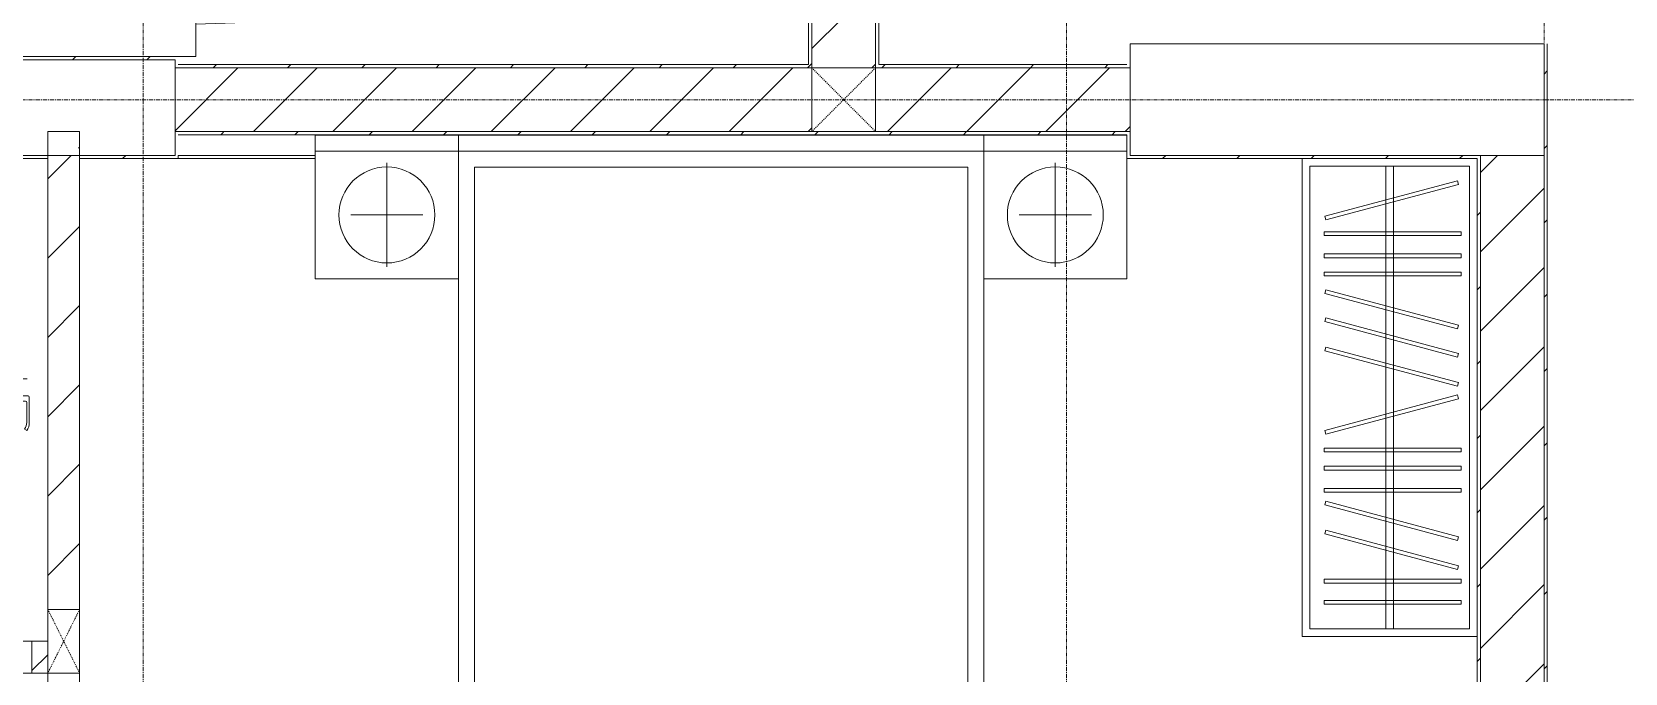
# Model space of a CAD drawing. Header units: millimetres. Extents: x 5357 to 201988, y -16345 to 109895.
# Drawn here: x 111703 to 116707, y 68137 to 70150 of the extents above; entities that cross this region are included whole.
import ezdxf

# ---------------------------------------------------------------- set-up
doc = ezdxf.new("R2010")
doc.units = ezdxf.units.MM
doc.linetypes.add('Dash', pattern=[6, 3, -3])
doc.linetypes.add('Grid Line', pattern=[22.225, 12.7, -3.175, 3.175, -3.175])
for name, color, linetype, lineweight in [('0-1', 7, 'Continuous', 5), ('A-DETL-GENF-1', 53, 'Continuous', 9), ('A-DOOR-1', 53, 'Continuous', 9), ('A-FLOR', 192, 'Continuous', 9), ('A-FLOR-1', 10, 'Continuous', 9), ('A-WALL', 113, 'Continuous', 9), ('A-WALL-1', 9, 'Continuous', 18), ('A-WALL-2', 53, 'Continuous', 9), ('A-WALL-4', 113, 'Continuous', 18), ('A-WALL-PATT-1', 10, 'Continuous', 9), ('A-WALL-PATT-2', 53, 'Continuous', 9), ('A-WALL-PATT-3', 111, 'Continuous', 9), ('I-FURN-1', 53, 'Continuous', 9), ('I-WALL-1', 9, 'Continuous', 18), ('I-WALL-3', 2, 'Continuous', 18), ('S-COLS', 52, 'Continuous', 9), ('S-COLS-2', 9, 'Continuous', 18), ('S-COLS-4', 53, 'Continuous', 9), ('S-COLS-5', 52, 'Continuous', 18), ('S-COLS-6', 52, 'Dash', 9), ('S-COLS-HDLN', 52, 'Dash', 9), ('S-COLS-HDLN-1', 53, 'Dash', 9), ('S-GRID-1', 1, 'Grid Line', 9)]:
    doc.layers.add(name, color=color, linetype=linetype, lineweight=lineweight)
pattern_1 = [(45, (0, 0), (-124.4508, 124.4508), [])]
pattern_2 = [(45, (0, 0), (-116.67262, 116.67262), [])]

# ---------------------------------------------------------------- blocks, each defined once
blk = doc.blocks.new('NCV_TKTC_KET CAU_rvt-1-TKCS_MB SÂN ĐƯỜNG NỘI BỘ')
at = {"layer": 'A-FLOR-1'}
for p, q in [((115152.5, 70036.9), (115152.5, 70111.9)), ((115152.5, 70111.9), (115152.5, 70036.9)), ((115152.6, 70111.9), (116452.6, 70111.9)), ((116452.6, 70111.9), (115152.6, 70111.9)), ((116452.6, 70111.9), (116452.6, 69761.9)), ((116452.6, 69761.9), (116452.6, 70111.9)), ((111752.6, 68336.9), (111752.6, 69761.9)), ((111752.6, 68336.9), (111752.6, 69751.9)), ((111752.6, 69751.9), (111752.6, 68336.9)), ((111752.6, 68236.9), (111752.6, 68336.9)), ((111752.6, 68336.9), (111752.6, 68236.9)), ((111752.6, 68236.9), (111752.6, 68336.9)), ((111702.6, 68236.9), (111752.6, 68236.9)), ((111752.6, 68236.9), (111702.6, 68236.9)), ((111702.6, 68236.9), (111752.6, 68236.9))]:
    blk.add_line(p, q, dxfattribs=at)
at = {"layer": 'S-COLS-2'}
for p, q in [((116452.6, 70111.9), (115152.6, 70111.9)), ((115152.6, 70111.9), (115152.6, 69761.9)), ((116452.6, 69761.9), (116452.6, 70111.9)), ((112152.6, 70061.9), (111552.6, 70061.9)), ((112152.6, 69761.9), (112152.6, 70061.9)), ((111552.6, 69761.9), (112152.6, 69761.9)), ((115152.6, 69761.9), (116452.6, 69761.9))]:
    blk.add_line(p, q, dxfattribs=at)
blk = doc.blocks.new('GIUONG NGU-2TAB-1600x2000 - GIUONG NGU-2TAB-1600x2000-V115-TKCS_MB SÂN ĐƯỜNG NỘI BỘ')
at = {"layer": 'I-FURN-1'}
for p, q in [((458.5, 0), (8.5, 0)), ((8.5, 0), (8.5, -50)), ((458.5, -50), (458.5, 0)), ((2108.2, 0), (458.5, 0)), ((458.5, 0), (458.5, -50)), ((458.5, 0), (2108.2, 0)), ((2108.2, -50), (2108.2, 0)), ((458.5, -50), (8.5, -50)), ((8.5, -50), (8.5, -450.3)), ((8.5, -50), (458.5, -50)), ((458.5, -50), (8.5, -50)), ((8.5, -50), (8.5, -450.3)), ((458.5, -450.3), (458.5, -50)), ((2108.2, -50), (458.5, -50)), ((458.5, -50), (458.5, -1938.9)), ((458.5, -50), (2108.2, -50)), ((458.5, -1938.9), (458.5, -50)), ((458.5, -450.3), (458.5, -50)), ((458.5, -50), (2108.2, -50)), ((2558.2, 0), (2108.2, 0)), ((2108.2, 0), (2108.2, -50)), ((2558.2, -50), (2108.2, -50)), ((2108.2, -50), (2108.2, -450.3)), ((2108.2, -1938.9), (2108.2, -50)), ((2108.2, -50), (2558.2, -50)), ((2108.2, -50), (2558.2, -50)), ((2108.2, -450.3), (2108.2, -50)), ((2108.2, -50), (2108.2, -1938.9)), ((2558.2, -50), (2558.2, 0)), ((2558.2, -450.3), (2558.2, -50)), ((2558.2, -50), (2558.2, -450.3)), ((233.5, -86.8), (233.5, -413.5)), ((508.5, -100), (2058.2, -100)), ((508.5, -1938.9), (508.5, -100)), ((2058.2, -100), (2058.2, -1938.9)), ((2333.2, -86.8), (2333.2, -413.5)), ((120.2, -250.2), (346.8, -250.2)), ((2446.5, -250.2), (2219.8, -250.2)), ((8.5, -450.3), (458.5, -450.3)), ((8.5, -450.3), (458.5, -450.3)), ((2108.2, -450.3), (2558.2, -450.3)), ((2558.2, -450.3), (2108.2, -450.3)), ((1997.1, -2000), (569.6, -2000)), ((569.6, -2050), (1997.1, -2050)), ((1997.1, -2050), (569.6, -2050))]:
    blk.add_line(p, q, dxfattribs=at)
for centre in [(233.5, -250.2), (2333.2, -250.2)]:
    blk.add_circle(centre, 150.7, dxfattribs=at)
for centre, radius, start, end in [((569.6, -1938.9), 111.1, 180, 270), ((569.6, -1938.9), 111.1, 180, 270), ((569.6, -1938.9), 61.1, 180, 270), ((1997.1, -1938.9), 111.1, 270, 360), ((1997.1, -1938.9), 61.1, 270, 0), ((1997.1, -1938.9), 111.1, 270, 0)]:
    blk.add_arc(centre, radius, start, end, dxfattribs=at)
blk = doc.blocks.new('TU QUAN AO-SUITE ROOM_3 - TU QUAN AO-SUITE ROOM_3-V116-TKCS_MB SÂN ĐƯỜNG NỘI BỘ')
at = {"layer": 'I-FURN-1'}
for p, q in [((-550, 0), (-550, -1279)), ((-550, -1279), (-550, 0)), ((-550, -24), (-550, -576)), ((-526, -24), (-24, -24)), ((-526, -1476), (-526, -24)), ((-526, -24), (-526, -600)), ((-287, -24), (-287, -576)), ((-263, -24), (-263, -576)), ((-24, -24), (-24, -1476)), ((0, -1500), (0, 0)), ((0, 0), (0, -1500)), ((-478.3, -181.1), (-61.3, -69.4)), ((-58.2, -80.9), (-475.2, -192.7)), ((-61.3, -69.4), (-58.2, -80.9)), ((-475.2, -192.7), (-478.3, -181.1)), ((-480.1, -229.7), (-50.1, -229.7)), ((-480.1, -241.7), (-480.1, -229.7)), ((-50.1, -241.7), (-480.1, -241.7)), ((-50.1, -229.7), (-50.1, -241.7)), ((-480.1, -299.2), (-50.1, -299.2)), ((-480.1, -311.2), (-480.1, -299.2)), ((-50.1, -299.2), (-50.1, -311.2)), ((-50.1, -311.2), (-480.1, -311.2)), ((-480.1, -356.4), (-50.1, -356.4)), ((-480.1, -368.4), (-480.1, -356.4)), ((-50.1, -368.4), (-480.1, -368.4)), ((-50.1, -356.4), (-50.1, -368.4)), ((-475.2, -411.5), (-478.3, -423.1)), ((-478.3, -423.1), (-61.3, -534.9)), ((-58.2, -523.3), (-475.2, -411.5)), ((-475.2, -500.3), (-478.3, -511.9)), ((-58.2, -612.1), (-475.2, -500.3)), ((-478.3, -511.9), (-61.3, -623.6)), ((-61.3, -534.9), (-58.2, -523.3)), ((-526, -1476), (-526, -600)), ((-475.2, -591.5), (-478.3, -603.1)), ((-58.2, -703.3), (-475.2, -591.5)), ((-287, -576), (-287, -1476)), ((-263, -576), (-263, -1476)), ((-478.3, -603.1), (-61.3, -714.9)), ((-61.3, -623.6), (-58.2, -612.1)), ((-478.3, -853.9), (-61.3, -742.1)), ((-61.3, -714.9), (-58.2, -703.3)), ((-61.3, -742.1), (-58.2, -753.7)), ((-58.2, -753.7), (-475.2, -865.5)), ((-475.2, -865.5), (-478.3, -853.9)), ((-480.1, -908.6), (-480.1, -920.6)), ((-480.1, -908.6), (-480.1, -920.6)), ((-50.1, -908.6), (-480.1, -908.6)), ((-480.1, -920.6), (-50.1, -920.6)), ((-50.1, -920.6), (-50.1, -908.6)), ((-480.1, -965.8), (-480.1, -977.8)), ((-480.1, -965.8), (-480.1, -977.8)), ((-50.1, -965.8), (-480.1, -965.8)), ((-480.1, -977.8), (-50.1, -977.8)), ((-50.1, -977.8), (-50.1, -965.8)), ((-480.1, -1035.3), (-480.1, -1047.3)), ((-480.1, -1035.3), (-480.1, -1047.3)), ((-50.1, -1035.3), (-480.1, -1035.3)), ((-480.1, -1047.3), (-50.1, -1047.3)), ((-50.1, -1047.3), (-50.1, -1035.3)), ((-475.2, -1075.3), (-478.3, -1086.9)), ((-478.3, -1086.9), (-61.3, -1198.6)), ((-58.2, -1187.1), (-475.2, -1075.3)), ((-475.2, -1166.5), (-478.3, -1178.1)), ((-478.3, -1178.1), (-61.3, -1289.9)), ((-58.2, -1278.3), (-475.2, -1166.5)), ((-61.3, -1198.6), (-58.2, -1187.1)), ((-550, -1280.5), (-550, -1500)), ((-550, -1500), (-550, -1280.5)), ((-61.3, -1289.9), (-58.2, -1278.3)), ((-480.1, -1320.5), (-480.1, -1332.5)), ((-480.1, -1320.5), (-480.1, -1332.5)), ((-50.1, -1320.5), (-480.1, -1320.5)), ((-480.1, -1332.5), (-50.1, -1332.5)), ((-50.1, -1332.5), (-50.1, -1320.5)), ((-480.1, -1386.9), (-480.1, -1398.9)), ((-480.1, -1386.9), (-480.1, -1398.9)), ((-50.1, -1386.9), (-480.1, -1386.9)), ((-480.1, -1398.9), (-50.1, -1398.9)), ((-50.1, -1398.9), (-50.1, -1386.9)), ((-550, -1500), (0, -1500)), ((0, -1500), (-550, -1500)), ((-24, -1476), (-526, -1476))]:
    blk.add_line(p, q, dxfattribs=at)
blk = doc.blocks.new('G1_SOF - BO TRU - 100x200-V106-TKCS_MB SÂN ĐƯỜNG NỘI BỘ')
at = {"layer": 'S-COLS-2'}
for p, q in [((50, 100), (-50, 100)), ((-50, 100), (-50, -100)), ((50, -100), (50, 100)), ((-50, -100), (50, -100))]:
    blk.add_line(p, q, dxfattribs=at)
at = {"layer": 'S-COLS-HDLN-1'}
for p, q in [((50, 100), (-50, -100)), ((-50, 100), (50, -100))]:
    blk.add_line(p, q, dxfattribs=at)
blk = doc.blocks.new('DOOR_CW_01 CANH MO-PANEL KINH - DIG_01-900x2200-CỬA NHÔM KÍNH-400860-TKCS_MB SÂN ĐƯỜNG NỘI BỘ')
at = {"layer": 'A-DETL-GENF-1'}
for p, q in [((-397, -182), (-397, -62)), ((-397, -62), (-357, -62)), ((-357, -62), (-357, -182)), ((-357, -182), (-397, -182)), ((-397, -196), (-391, -196)), ((-397, -738), (-397, -196)), ((-391, -196), (-391, -182)), ((-391, -182), (-363, -182)), ((-363, -182), (-363, -196)), ((-357, -196), (-363, -196)), ((-357, -196), (-357, -738)), ((-442, -737), (-442, -816.5)), ((-434, -799.5), (-434, -737)), ((-433.9, -711.2), (-427.3, -715.8)), ((-397, -738), (-391, -738)), ((-391, -752), (-391, -738)), ((-357, -738), (-363, -738)), ((-363, -738), (-363, -752)), ((-320.1, -711.2), (-326.7, -715.8)), ((-320, -799.5), (-320, -737)), ((-312, -737), (-312, -816.5)), ((-399, -792.2), (-399, -831.8)), ((-397, -792.2), (-399, -792.2)), ((-357, -752), (-397, -752)), ((-397, -752), (-397, -872)), ((-397, -792.2), (-397, -831.8)), ((-363, -752), (-391, -752)), ((-357, -872), (-357, -752)), ((-357, -792.2), (-357, -831.8)), ((-357, -792.2), (-355, -792.2)), ((-355, -792.2), (-355, -831.8)), ((-399, -820.5), (-438, -820.5)), ((-399, -803.5), (-430, -803.5)), ((-399, -831.8), (-397, -831.8)), ((-355, -831.8), (-357, -831.8)), ((-355, -803.5), (-324, -803.5)), ((-355, -820.5), (-316, -820.5)), ((-397, -872), (-357, -872))]:
    blk.add_line(p, q, dxfattribs=at)
blk.add_circle((-407, -60), 10, dxfattribs=at)
for centre, radius, start, end in [((-407, -60), 814, 268, 0), ((-397, -737), 45, 145, 180), ((-397, -737), 37, 145, 180), ((-357, -737), 37, 0, 35), ((-357, -737), 45, 360, 35), ((-430, -799.5), 4, 180, 270), ((-324, -799.5), 4, 270, 0), ((-438, -816.5), 4, 180, 270), ((-316, -816.5), 4, 270, 0)]:
    blk.add_arc(centre, radius, start, end, dxfattribs=at)
at = {"layer": 'A-DOOR-1'}
for p, q in [((-450, -50), (-450, 50)), ((-450, 50), (-400, 50)), ((-400, 50), (-400, 0)), ((400, 0), (400, 50)), ((400, 50), (450, 50)), ((450, 50), (450, -50)), ((-410, -50), (-450, -50)), ((-410, 0), (-410, -50)), ((-400, 0), (-410, 0)), ((-407, -50), (-382, -50)), ((410, 0), (400, 0)), ((410, -50), (410, 0)), ((450, -50), (410, -50))]:
    blk.add_line(p, q, dxfattribs=at)
blk = doc.blocks.new('RES_BAN AN 1 - RES_BAN AN 1-V206-TKCS_MB SÂN ĐƯỜNG NỘI BỘ')
at = {"layer": 'I-FURN-1'}
for p, q in [((-425, 1275), (425, 1275)), ((-425, 0), (-425, 1275)), ((425, 1275), (425, 0)), ((-761.9, 1168.8), (-809.6, 1167.2)), ((-809.6, 1167.2), (-809.6, 745.3)), ((-425, 1180), (-761.9, 1168.8)), ((-761.9, 1168.8), (-761.9, 743.8)), ((-761.9, 743.8), (-761.9, 1168.8)), ((-425, 732.5), (-425, 1180)), ((425, 1180), (761.9, 1168.8)), ((425, 732.5), (425, 1180)), ((761.9, 1168.8), (761.9, 743.8)), ((761.9, 1168.8), (761.9, 743.8)), ((809.6, 1167.2), (761.9, 1168.8)), ((809.6, 745.3), (809.6, 1167.2)), ((-809.6, 745.3), (-761.9, 743.8)), ((-761.9, 743.8), (-425, 732.5)), ((761.9, 743.8), (425, 732.5)), ((761.9, 743.8), (809.6, 745.3)), ((-809.6, 536.9), (-761.9, 538.5)), ((-809.6, 115.1), (-809.6, 536.9)), ((-425, 549.7), (-761.9, 538.5)), ((-761.9, 538.5), (-761.9, 113.5)), ((-761.9, 538.5), (-761.9, 113.5)), ((-425, 102.3), (-425, 549.7)), ((425, 549.7), (761.9, 538.5)), ((425, 102.3), (425, 549.7)), ((761.9, 538.5), (761.9, 113.5)), ((761.9, 538.5), (809.6, 536.9)), ((761.9, 113.5), (761.9, 538.5)), ((809.6, 536.9), (809.6, 115.1)), ((-761.9, 113.5), (-809.6, 115.1)), ((-761.9, 113.5), (-425, 102.3)), ((761.9, 113.5), (425, 102.3)), ((809.6, 115.1), (761.9, 113.5)), ((-250, 0), (-425, 0)), ((425, 0), (360, 0))]:
    blk.add_line(p, q, dxfattribs=at)
blk = doc.blocks.new('NCV_TKTC_TANG 1_rvt-1-TKCS_MB SÂN ĐƯỜNG NỘI BỘ')
at = {"layer": 'A-WALL-PATT-1'}
h = blk.add_hatch(dxfattribs=at)
h.set_pattern_fill('FP_1', color=256, style=0, pattern_type=2)
h.set_pattern_definition(pattern_1)
h.paths.add_polyline_path([(111852.6, 64936.9), (111852.6, 65837.4), (111752.6, 65837.4), (111752.6, 65036.9), (111852.5, 65036.9), (111852.5, 64936.9)])
h.paths.add_polyline_path([(111802.6, 66637.4), (111852.6, 66637.4), (111852.6, 66937), (111752.6, 66937), (111752.6, 66637.4)])
h.paths.add_polyline_path([(111752.6, 67837), (111852.6, 67837), (111852.6, 68136.9), (111752.6, 68136.9), (111752.6, 67897.7)])
h.paths.add_polyline_path([(111852.6, 68336.9), (111852.5, 69835.3), (111847.9, 69761.9), (111752.6, 69761.9), (111752.6, 68336.9), (111758.8, 68336.9)])
h = blk.add_hatch(dxfattribs=at)
h.set_pattern_fill('FP_1', color=256, style=0, pattern_type=2)
h.set_pattern_definition(pattern_1)
h.paths.add_polyline_path([(111752.5, 68136.9), (111752.6, 68137), (111752.2, 68236.9), (111702.6, 68236.9), (111702.6, 68136.9), (111752.2, 68136.9)])
h.paths.add_polyline_path([(110753, 68136.9), (110802.6, 68136.9), (110802.6, 68236.9), (110752.6, 68236.9), (110752.6, 68136.9)])
at = {"layer": 'A-WALL-PATT-2'}
h = blk.add_hatch(dxfattribs=at)
h.set_pattern_fill('FP_2', color=256, style=0, pattern_type=2)
h.set_pattern_definition(pattern_2)
h.paths.add_polyline_path([(114152.6, 70036.9), (114152.4, 70187.4), (114142.6, 70187.4), (114142.6, 70036.9)])
h.paths.add_polyline_path([(114152.4, 71277.4), (114152.6, 71277.4), (114152.5, 73236.9), (114142.6, 73236.9), (114142.6, 71277.4)])
h = blk.add_hatch(dxfattribs=at)
h.set_pattern_fill('FP_2', color=256, style=0, pattern_type=2)
h.set_pattern_definition(pattern_2)
h.paths.add_polyline_path([(111752.6, 70061.9), (112152.6, 70061.9), (112152.6, 70071.9), (111542.6, 70071.9), (111542.6, 70061.9), (111659.3, 70061.9)])
h = blk.add_hatch(dxfattribs=at)
h.set_pattern_fill('FP_2', color=256, style=0, pattern_type=2)
h.set_pattern_definition(pattern_2)
h.paths.add_polyline_path([(113252, 70036.9), (114142.6, 70037.1), (114142.6, 70046.9), (112162.6, 70046.9), (112162.6, 70036.9), (113202.6, 70036.9)])
h = blk.add_hatch(dxfattribs=at)
h.set_pattern_fill('FP_2', color=256, style=0, pattern_type=2)
h.set_pattern_definition(pattern_2)
h.paths.add_polyline_path([(113085.8, 69826.9), (115152.6, 69826.9), (115152.5, 69836.9), (112152.6, 69835.3), (112152.6, 69826.9), (113042.8, 69826.9)])
h = blk.add_hatch(dxfattribs=at)
h.set_pattern_fill('FP_2', color=256, style=0, pattern_type=2)
h.set_pattern_definition(pattern_2)
h.paths.add_polyline_path([(111875.4, 69751.9), (112162.6, 69751.9), (112162.6, 69761.9), (111862.6, 69761.9), (111862.6, 69751.9)])
h = blk.add_hatch(dxfattribs=at)
h.set_pattern_fill('FP_2', color=256, style=0, pattern_type=2)
h.set_pattern_definition(pattern_2)
h.paths.add_polyline_path([(115506.7, 69751.9), (116242.6, 69751.9), (116242.5, 69761.9), (115152.6, 69761.9), (115152.6, 69751.9), (115364.8, 69751.9)])
h = blk.add_hatch(dxfattribs=at)
h.set_pattern_fill('FP_2', color=256, style=0, pattern_type=2)
h.set_pattern_definition(pattern_2)
h.paths.add_polyline_path([(116248.8, 66846.9), (116252.6, 66846.9), (116252.6, 69761.9), (116242.6, 69761.9), (116242.6, 66846.9)])
at = {"layer": 'A-FLOR-1'}
for p, q in [((111702.6, 68136.9), (111752.6, 68136.9)), ((111752.6, 68136.9), (111752.6, 67837))]:
    blk.add_line(p, q, dxfattribs=at)
at = {"layer": 'A-WALL-1'}
for p, q in [((111852.6, 69836.9), (111752.6, 69836.9)), ((111752.6, 69836.9), (111752.6, 69761.9)), ((111852.6, 68336.9), (111852.6, 69836.9)), ((111752.6, 68236.9), (111702.6, 68236.9)), ((111852.6, 67837), (111852.6, 68136.9))]:
    blk.add_line(p, q, dxfattribs=at)
at = {"layer": 'A-WALL-2'}
for p, q in [((111752.6, 69761.9), (111752.6, 68336.9)), ((111752.6, 68136.9), (111752.6, 67837))]:
    blk.add_line(p, q, dxfattribs=at)
at = {"layer": 'I-WALL-1'}
for p, q in [((114142.6, 70187.4), (114142.6, 70046.9)), ((114152.6, 70036.9), (114152.6, 70187.4)), ((112152.6, 70071.9), (111542.6, 70071.9)), ((111552.6, 70061.9), (112152.6, 70061.9)), ((114142.6, 70046.9), (112162.6, 70046.9)), ((112162.6, 70036.9), (114142.6, 70036.9)), ((114142.6, 70036.9), (114152.6, 70036.9)), ((115152.6, 69836.9), (112152.6, 69836.9)), ((112152.6, 69836.9), (112152.6, 69826.9)), ((112162.6, 69826.9), (115142.6, 69826.9)), ((115142.6, 69826.9), (115142.6, 69751.9)), ((115152.6, 69826.9), (115152.6, 69836.9)), ((115152.6, 69761.9), (115152.6, 69826.9)), ((111742.6, 69761.9), (111552.6, 69761.9)), ((111552.6, 69751.9), (111742.6, 69751.9)), ((112152.6, 69761.9), (111862.6, 69761.9)), ((111862.6, 69751.9), (112162.6, 69751.9)), ((112162.6, 69751.9), (112162.6, 69761.9)), ((115142.6, 69751.9), (115152.6, 69751.9)), ((116242.6, 69761.9), (115152.6, 69761.9)), ((115152.6, 69751.9), (116242.6, 69751.9)), ((116252.6, 69761.9), (116242.6, 69761.9)), ((116242.6, 69751.9), (116242.6, 66846.9)), ((116252.6, 66846.9), (116252.6, 69761.9))]:
    blk.add_line(p, q, dxfattribs=at)
at = {"layer": 'A-DOOR-1', "rotation": 180}
blk.add_blockref('DOOR_CW_01 CANH MO-PANEL KINH - DIG_01-900x2200-CỬA NHÔM KÍNH-400860-TKCS_MB SÂN ĐƯỜNG NỘI BỘ', (111252.6, 68186.9), dxfattribs=at)
at = {"layer": 'I-FURN-1'}
for name, p in [('RES_BAN AN 1 - RES_BAN AN 1-V206-TKCS_MB SÂN ĐƯỜNG NỘI BỘ', (111792.6, 70071.9)), ('GIUONG NGU-2TAB-1600x2000 - GIUONG NGU-2TAB-1600x2000-V115-TKCS_MB SÂN ĐƯỜNG NỘI BỘ', (112584.3, 69825.3)), ('TU QUAN AO-SUITE ROOM_3 - TU QUAN AO-SUITE ROOM_3-V116-TKCS_MB SÂN ĐƯỜNG NỘI BỘ', (116242.5, 69752))]:
    blk.add_blockref(name, p, dxfattribs=at)
at = {"layer": 'S-COLS-4'}
blk.add_blockref('G1_SOF - BO TRU - 100x200-V106-TKCS_MB SÂN ĐƯỜNG NỘI BỘ', (111802.6, 68236.9), dxfattribs=at)
blk = doc.blocks.new('G1_SOF - BO TRU - 200x200-3051103-TKCS_MB SÂN ĐƯỜNG NỘI BỘ')
at = {"layer": 'S-COLS-HDLN'}
for p, q in [((-100, -100), (100, 100)), ((100, -100), (-100, 100))]:
    blk.add_line(p, q, dxfattribs=at)

msp = doc.modelspace()

# ---------------------------------------------------------------- hatches: boundary and pattern name
at = {"layer": 'A-WALL-PATT-3'}
h = msp.add_hatch(dxfattribs=at)
h.set_pattern_fill('FP_1', color=256, style=0, pattern_type=2)
h.set_pattern_definition(pattern_1)
h.paths.add_polyline_path([(114352.6, 70036.9), (114352.4, 70195.3), (114152.6, 70195.3), (114152.6, 70036.9), (114352.4, 70036.9)])
h.paths.add_polyline_path([(114335.4, 71285.3), (114352.6, 71285.3), (114352.6, 71511.9), (114152.6, 71511.9), (114152.6, 71285.3), (114313.9, 71285.3)])
h.paths.add_polyline_path([(114283.7, 71711.9), (114352.6, 71711.9), (114352.6, 74516.9), (114152.6, 74516.9), (114152.6, 71711.9)])
h = msp.add_hatch(dxfattribs=at)
h.set_pattern_fill('FP_2', color=256, style=0, pattern_type=2)
h.set_pattern_definition(pattern_2)
h.paths.add_polyline_path([(114362.6, 70046.9), (114362.6, 70195.3), (114352.6, 70195.3), (114352.6, 70046.9)])
h.paths.add_polyline_path([(114362.6, 71285.3), (114362.6, 71511.9), (114352.6, 71511.9), (114352.6, 71285.3)])
h.paths.add_polyline_path([(114357.4, 71711.9), (114362.6, 71714.4), (114361.2, 71926.9), (114352.6, 71926.9), (114352.6, 71711.9)])
h = msp.add_hatch(dxfattribs=at)
h.set_pattern_fill('FP_2', color=256, style=0, pattern_type=2)
h.set_pattern_definition(pattern_2)
h.paths.add_polyline_path([(116462.6, 49161.9), (116462.6, 51761.9), (116452.6, 51761.9), (116452.6, 49161.9)])
h.paths.add_polyline_path([(116462.6, 52751.9), (116462.6, 53861.9), (116452.6, 53861.9), (116452.6, 52751.9)])
h.paths.add_polyline_path([(116452.6, 54951.9), (116462.6, 54951.9), (116462.6, 62061.9), (116452.6, 62061.9), (116452.6, 56479.8)])
h.paths.add_polyline_path([(116462.6, 63151.9), (116462.6, 70111.9), (116452.6, 70111.5), (116452.6, 63151.9)])
h = msp.add_hatch(dxfattribs=at)
h.set_pattern_fill('FP_1', color=256, style=0, pattern_type=2)
h.set_pattern_definition(pattern_1)
h.paths.add_polyline_path([(113202.6, 69836.9), (114152.6, 69836.9), (114152.6, 70036.9), (112152.6, 70035.3), (112152.6, 69836.9), (113085.8, 69836.9)])
h.paths.add_polyline_path([(115152.6, 69836.9), (115152.5, 70036.9), (114352.6, 70035.3), (114352.6, 69836.9), (115152.5, 69836.9)])
h = msp.add_hatch(dxfattribs=at)
h.set_pattern_fill('FP_2', color=256, style=0, pattern_type=2)
h.set_pattern_definition(pattern_2)
h.paths.add_polyline_path([(115142.6, 70036.9), (115142.6, 70046.9), (114352.6, 70046.9), (114354.9, 70036.9), (115105.6, 70036.9)])
h = msp.add_hatch(dxfattribs=at)
h.set_pattern_fill('FP_1', color=256, style=0, pattern_type=2)
h.set_pattern_definition(pattern_1)
h.paths.add_polyline_path([(116452.6, 61911.9), (116452.5, 62061.9), (116252.6, 62061.9), (116252.6, 61961.9), (116452.6, 61961.9), (116452.6, 61911.9)])
h.paths.add_polyline_path([(116292.6, 63151.9), (116452.6, 63151.9), (116450.6, 64835.3), (116252.6, 64834.3), (116252.6, 63151.9)])
h.paths.add_polyline_path([(116452.6, 65035.3), (116452.6, 65035.3), (116452.6, 69761.9), (116252.6, 69761.9), (116252.6, 65035.3)])

# ---------------------------------------------------------------- linework, layer by layer
at = {"layer": 'A-FLOR'}
for p, q in [((116452.6, 70111.9), (115152.6, 70111.9)), ((116452.6, 69761.9), (116452.6, 70111.9))]:
    msp.add_line(p, q, dxfattribs=at)
at = {"layer": 'A-WALL'}
for p, q in [((114352.6, 70195.3), (114352.6, 70046.9)), ((114352.6, 70046.9), (114352.6, 70195.3)), ((114152.6, 70036.9), (114352.6, 70036.9)), ((114152.6, 69836.9), (114152.6, 70036.9)), ((114352.6, 70036.9), (114352.6, 69836.9)), ((111742.6, 69761.9), (111752.6, 69761.9)), ((111752.6, 69751.9), (111742.6, 69751.9)), ((111852.6, 69761.9), (111862.6, 69761.9)), ((111862.6, 69751.9), (111852.6, 69751.9)), ((112162.6, 69761.9), (112592.8, 69761.9)), ((112592.8, 69751.9), (112162.6, 69751.9)), ((116452.6, 65035.3), (116452.6, 69761.9)), ((116452.6, 69761.9), (116452.6, 65035.3))]:
    msp.add_line(p, q, dxfattribs=at)
at = {"layer": 'A-WALL-4'}
for p, q in [((114152.6, 70195.3), (114152.6, 70036.9)), ((114152.6, 70036.9), (112152.6, 70036.9)), ((112152.6, 70036.9), (112152.6, 69836.9)), ((114352.6, 70036.9), (114352.6, 70046.9)), ((115152.6, 70036.9), (114352.6, 70036.9)), ((115152.6, 69836.9), (115152.6, 70036.9)), ((112152.6, 69836.9), (114152.6, 69836.9)), ((114352.6, 69836.9), (115152.6, 69836.9)), ((116252.6, 69761.9), (116252.6, 65035.3)), ((116452.6, 69761.9), (116252.6, 69761.9))]:
    msp.add_line(p, q, dxfattribs=at)
at = {"layer": 'I-WALL-3'}
for p, q in [((114362.6, 70046.9), (114362.6, 70195.3)), ((116452.6, 70111.9), (116452.6, 69761.9)), ((116462.6, 63151.9), (116462.6, 70111.9)), ((114352.6, 70046.9), (114352.6, 70036.9)), ((115142.6, 70046.9), (114362.6, 70046.9))]:
    msp.add_line(p, q, dxfattribs=at)
at = {"layer": 'S-COLS'}
for p, q in [((114352.6, 70036.9), (114152.6, 70036.9)), ((114152.6, 70036.9), (114152.6, 69836.9)), ((114352.6, 69836.9), (114352.6, 70036.9))]:
    msp.add_line(p, q, dxfattribs=at)
at = {"layer": 'S-COLS-5'}
msp.add_line((114152.6, 69836.9), (114352.6, 69836.9), dxfattribs=at)
at = {"layer": 'S-GRID-1'}
for p, q in [((112052.6, 20960.6), (112052.6, 80482.7)), ((114952.6, 20960.6), (114952.6, 80482.7)), ((116452.6, 20960.6), (116452.6, 80482.7)), ((131551.8, 69936.9), (29351.8, 69936.9))]:
    msp.add_line(p, q, dxfattribs=at)

# ---------------------------------------------------------------- block references
at = {"layer": '0-1'}
for name in ['NCV_TKTC_KET CAU_rvt-1-TKCS_MB SÂN ĐƯỜNG NỘI BỘ', 'NCV_TKTC_TANG 1_rvt-1-TKCS_MB SÂN ĐƯỜNG NỘI BỘ']:
    msp.add_blockref(name, (0, 0), dxfattribs=at)
at = {"layer": 'S-COLS-6', "rotation": 180}
msp.add_blockref('G1_SOF - BO TRU - 200x200-3051103-TKCS_MB SÂN ĐƯỜNG NỘI BỘ', (114252.6, 69936.9), dxfattribs=at)

doc.saveas('drawing.dxf')
